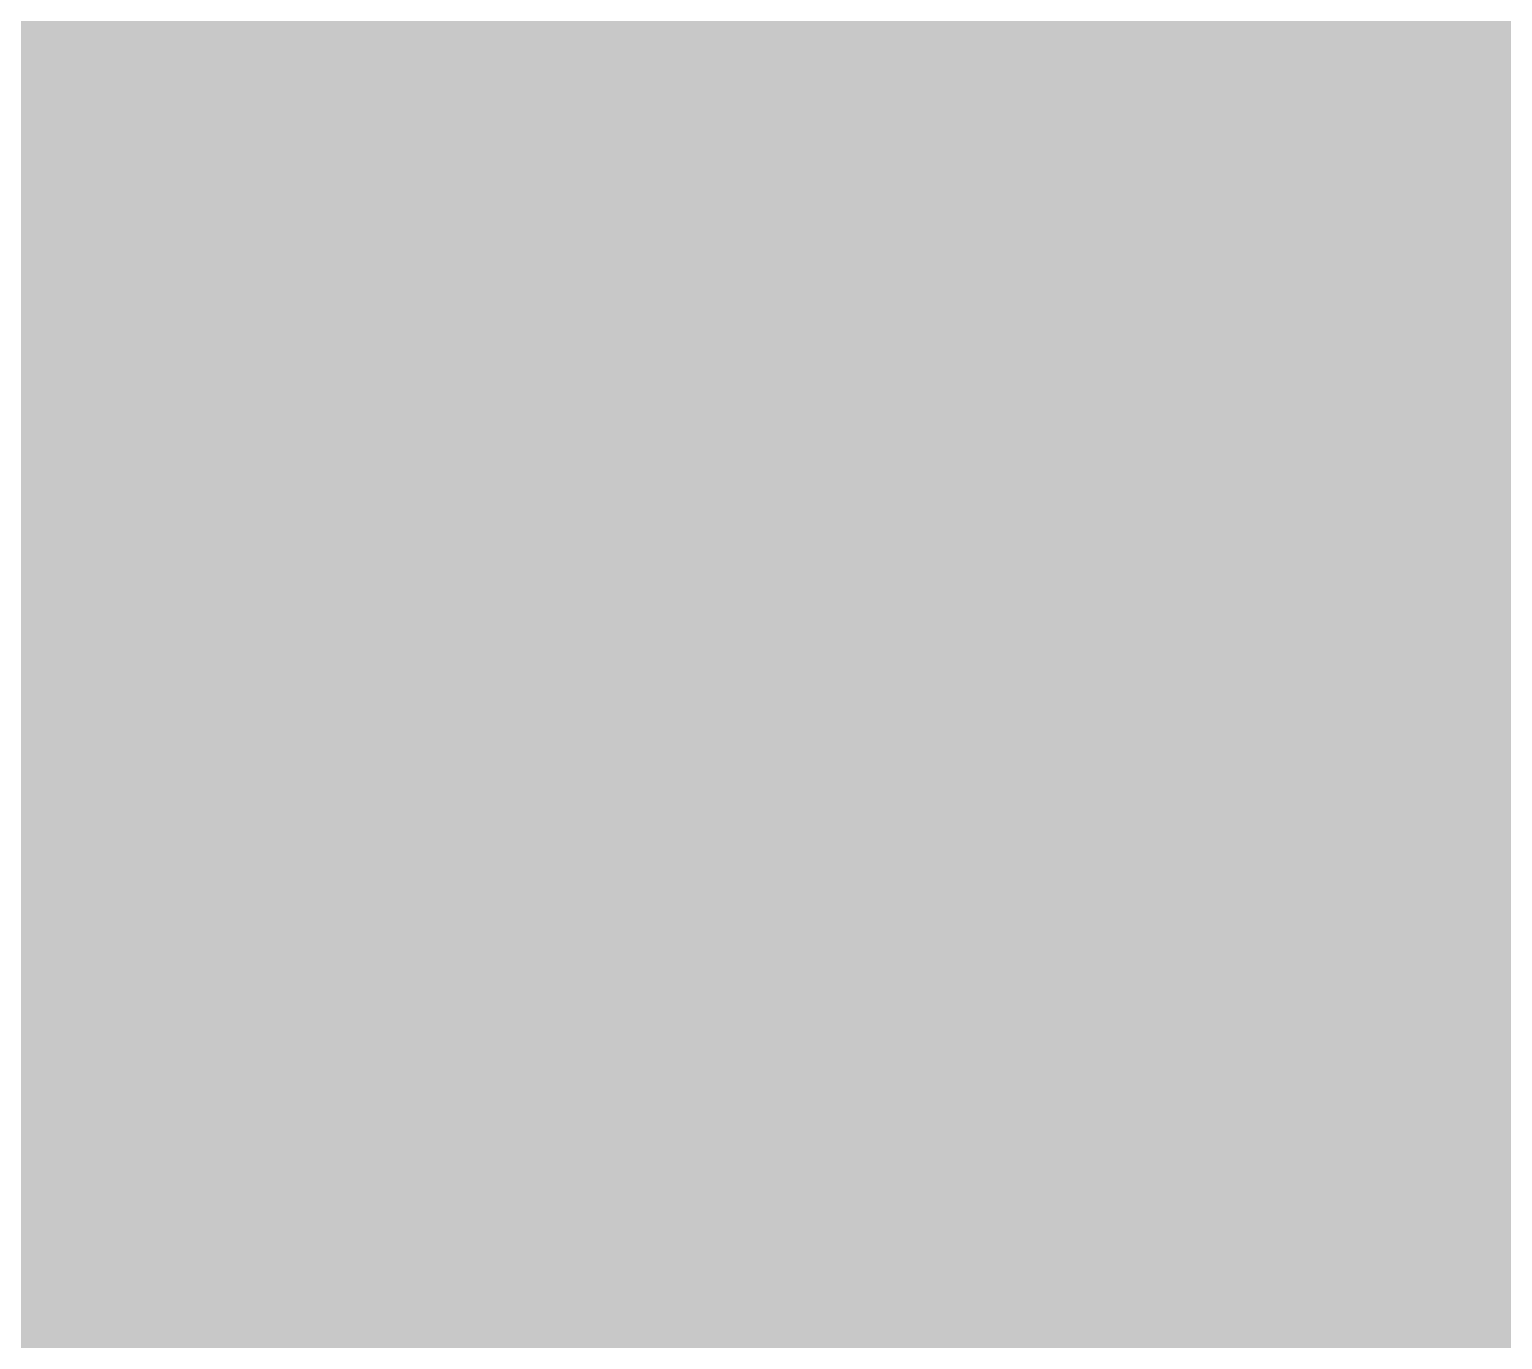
# Model space of a CAD drawing. Header units: millimetres. Extents: x 85 to 447, y 59 to 294.
# Drawn here: x 129.005 to 129.511, y 73.932 to 74.382 of the extents above; entities that cross this region are included whole.
import ezdxf

# ---------------------------------------------------------------- set-up
doc = ezdxf.new("R2010")
doc.units = ezdxf.units.MM
doc.layers.add('BG', color=7, linetype='Continuous')

msp = doc.modelspace()

# ---------------------------------------------------------------- hatches: boundary and pattern name
at = {"layer": 'BG', "true_color": 0x5e416d}
msp.add_hatch(color=197, dxfattribs=at).paths.add_polyline_path([(85.36801313927432, 58.73387358752076), (245.3679110071128, 58.73387358752076), (245.3679110071128, 278.7338645000641), (85.36801313927432, 278.7338645000641)])
at = {"layer": 'BG', "true_color": 0xfce102}
for points in [[(129.4823617924319, 74.37377919495619), (129.4754518645632, 74.37353429204256), (129.4685506643052, 74.37329281891367), (129.4616577323122, 74.37305379563131), (129.4547726092388, 74.3728162422573), (129.4478948357392, 74.37257917885341), (129.4410239524677, 74.37234162548145), (129.4341595000789, 74.37210260220321), (129.427301019227, 74.37186112908049), (129.4204480505664, 74.37161622617506), (129.4136001347516, 74.37136691354877), (129.4067568124368, 74.37111221126332), (129.3999176242765, 74.37085113938063), (129.393082110925, 74.37058271796245), (129.3862498130367, 74.37030596707054), (129.3794202712659, 74.3700199067667), (129.3725930262671, 74.36972355711276), (129.3657676186946, 74.3694159381705), (129.3589435892028, 74.3690960700017), (129.352120478446, 74.3687629726682), (129.3452978270787, 74.36841566623177), (129.3384751757552, 74.36805317075418), (129.3316520651299, 74.36767450629725), (129.324828035857, 74.36727869292278), (129.3180026285913, 74.36686475069256), (129.3147079524586, 74.36649858289738), (129.3114037221312, 74.36613218543872), (129.3080906725459, 74.36576569611978), (129.3047695386396, 74.36539925274377), (129.3014410553493, 74.36503299311381), (129.2981059576119, 74.3646670550332), (129.2947649803644, 74.36430157630502), (129.2914188585438, 74.36393669473252), (129.2880683270869, 74.36357254811884), (129.2847141209307, 74.36320927426722), (129.2813569750121, 74.3628470109808), (129.2779976242681, 74.3624858960628), (129.2746368036356, 74.36212606731634), (129.2712752480515, 74.3617676625447), (129.2679136924529, 74.36141081955103), (129.2645528717767, 74.36105567613846), (129.2611935209595, 74.36070237011023), (129.2578363749389, 74.36035103926955), (129.2544821686512, 74.36000182141956), (129.2511316370337, 74.35965485436344), (129.2477855150232, 74.3593102759044), (129.2444445375567, 74.35896822384568), (129.2411094395711, 74.35862883599034), (129.2377809560034, 74.35829225014166), (129.2380476316759, 74.35633962610085), (129.2383180433917, 74.35438862512123), (129.2385915174409, 74.35243903283765), (129.2388673801136, 74.35049063488503), (129.2391449577, 74.34854321689821), (129.2394235764902, 74.34659656451208), (129.2397025627746, 74.34465046336152), (129.2399812428431, 74.34270469908137), (129.2402589429859, 74.34075905730654), (129.2405349894933, 74.3388133236719), (129.2408087086552, 74.33686728381231), (129.2410794267621, 74.33492072336267), (129.2413464701039, 74.33297342795781), (129.2416091649709, 74.33102518323265), (129.2418668376531, 74.32907577482206), (129.2421188144409, 74.3271249883609), (129.2423644216242, 74.32517260948401), (129.2426029854934, 74.32321842382632), (129.2428338323384, 74.32126221702269), (129.2430562884497, 74.31930377470798), (129.2432696801172, 74.31734288251702), (129.243473333631, 74.31537932608481), (129.2436665752815, 74.31341289104614), (129.2438487313588, 74.31144336303588), (129.2436716586897, 74.3086481449851), (129.2434934222822, 74.3058539987517), (129.2433143283741, 74.3030608937149), (129.243134683203, 74.3002687992538), (129.2429547930067, 74.29747768474756), (129.2427749640229, 74.2946875195753), (129.2425955024893, 74.29189827311623), (129.2424167146437, 74.28910991474947), (129.2422389067237, 74.28632241385417), (129.2420623849671, 74.28353573980942), (129.2418874556116, 74.28074986199447), (129.2417144248949, 74.2779647497884), (129.2415435990547, 74.27518037257039), (129.2413752843288, 74.27239669971956), (129.2412097869548, 74.2696137006151), (129.2410474131705, 74.2668313446361), (129.2408884692137, 74.26404960116177), (129.2407332613219, 74.26126843957123), (129.240582095733, 74.2584878292436), (129.2404352786847, 74.25570773955809), (129.2402931164147, 74.25292813989381), (129.2401559151606, 74.25014899962991), (129.2400239811603, 74.24737028814555), (129.2398976206514, 74.24459197481985), (129.2500925154191, 74.24551132753378), (129.2603034873586, 74.24637511471535), (129.2705293421669, 74.24718619962232), (129.2807688855413, 74.24794744551234), (129.2910209231792, 74.24866171564315), (129.3012842607776, 74.24933187327241), (129.311557704034, 74.2499607816578), (129.3218400586454, 74.25055130405704), (129.3321301303091, 74.2511063037278), (129.3424267247225, 74.25162864392777), (129.3527286475827, 74.25212118791471), (129.3630347045869, 74.25258679894621), (129.3733437014324, 74.25302834028005), (129.3836544438165, 74.25344867517384), (129.3939657374364, 74.25385066688534), (129.4042763879893, 74.2542371786722), (129.4145852011725, 74.25461107379215), (129.4248909826832, 74.25497521550287), (129.4351925382187, 74.255332467062), (129.4454886734761, 74.25568569172731), (129.4557781941528, 74.25603775275646), (129.4660599059459, 74.25639151340714), (129.4763326145528, 74.25674983693702), (129.4865951256706, 74.25711558660385), (129.4863363301039, 74.26198760498522), (129.4860887425816, 74.26685821468148), (129.4858518118884, 74.27172747693984), (129.4856249868089, 74.27659545300745), (129.4854077161277, 74.28146220413144), (129.4851994486295, 74.28632779155905), (129.484999633099, 74.29119227653744), (129.4848077183206, 74.2960557203138), (129.4846231530792, 74.30091818413531), (129.4844453861593, 74.30577972924912), (129.4842738663455, 74.31064041690246), (129.4841080424224, 74.31550030834244), (129.4839473631748, 74.32035946481628), (129.4837912773872, 74.32521794757113), (129.4836392338442, 74.33007581785427), (129.4834906813306, 74.33493313691275), (129.4833450686309, 74.33978996599382), (129.4832018445297, 74.34464636634462), (129.4830604578117, 74.34950239921234), (129.4829203572616, 74.35435812584419), (129.4827809916639, 74.35921360748732), (129.4826418098033, 74.3640689053889), (129.4825022604644, 74.36892408079613)], [(129.6450650395022, 74.10312818719794), (129.645192053796, 74.10827311589526), (129.6453256214257, 74.11339898173081), (129.6454649461914, 74.11850730054445), (129.6456092318936, 74.123599588176), (129.6457576823326, 74.12867736046528), (129.6459095013086, 74.13374213325218), (129.6460638926219, 74.13879542237648), (129.646220060073, 74.14383874367806), (129.6463772074619, 74.14887361299677), (129.6465345385892, 74.15390154617238), (129.6466912572551, 74.15892405904478), (129.6468465672599, 74.16394266745381), (129.6469996724038, 74.1689588872393), (129.6471497764873, 74.1739742342411), (129.6472960833107, 74.17899022429899), (129.6474377966742, 74.18400837325288), (129.6475741203781, 74.18903019694255), (129.6477042582228, 74.1940572112079), (129.6478274140085, 74.19909093188872), (129.6479427915357, 74.20413287482488), (129.6480495946044, 74.2091845558562), (129.6481470270153, 74.21424749082252), (129.6482342925683, 74.21932319556366), (129.6483105950641, 74.22441318591949), (129.6384873771186, 74.224415760815), (129.6286505012961, 74.22442202580056), (129.6188010087822, 74.2244297913247), (129.6089399407627, 74.2244368678358), (129.5990683384232, 74.22444106578249), (129.5891872429498, 74.22444019561318), (129.5792976955278, 74.2244320677764), (129.5694007373431, 74.22441449272065), (129.5594974095814, 74.22438528089442), (129.5495887534284, 74.2243422427462), (129.5396758100699, 74.22428318872451), (129.5297596206915, 74.22420592927784), (129.5198412264791, 74.22410827485464), (129.5099216686183, 74.22398803590347), (129.5000019882949, 74.22384302287281), (129.4900832266945, 74.22367104621112), (129.480166425003, 74.22346991636695), (129.4702526244059, 74.22323744378876), (129.4603428660892, 74.22297143892507), (129.4504381912384, 74.22266971222435), (129.4405396410393, 74.22233007413512), (129.4306482566777, 74.22195033510587), (129.4207650793392, 74.2215283055851), (129.4108911502096, 74.2210617960213), (129.4110873834348, 74.21608315861313), (129.4112880262524, 74.21110415372665), (129.411493078677, 74.20612441388364), (129.4117025407233, 74.20114357160577), (129.4119164124059, 74.1961612594148), (129.4121346937393, 74.19117710983241), (129.4123573847381, 74.18619075538031), (129.412584485417, 74.18120182858027), (129.4128159957905, 74.17620996195399), (129.4130519158733, 74.17121478802314), (129.41329224568, 74.16621593930955), (129.4135369852251, 74.16121304833482), (129.4137861345233, 74.1562057476207), (129.4140396935891, 74.15119366968895), (129.4142976624372, 74.14617644706128), (129.4145600410822, 74.14115371225938), (129.4148268295385, 74.13612509780498), (129.4150980278212, 74.13109023621982), (129.4153736359443, 74.12604876002555), (129.4156536539228, 74.121000301744), (129.4159380817712, 74.1159444938968), (129.416226919504, 74.1108809690057), (129.4165201671359, 74.10580935959241), (129.4168178246815, 74.10072929817869), (129.42621848332, 74.10085202525863), (129.4356345149546, 74.10097322118285), (129.4450651233704, 74.10109282470538), (129.454509512352, 74.10121077458015), (129.4639668856845, 74.10132700956117), (129.4734364471526, 74.10144146840247), (129.4829174005412, 74.10155408985801), (129.4924089496351, 74.10166481268178), (129.5019102982192, 74.10177357562776), (129.5114206500784, 74.10188031744997), (129.5209392089974, 74.10198497690237), (129.5304651787612, 74.10208749273897), (129.5399977631545, 74.10218780371378), (129.5495361659623, 74.10228584858072), (129.5590795909695, 74.10238156609384), (129.5686272419606, 74.1024748950071), (129.578178322721, 74.10256577407456), (129.5877320370351, 74.10265414205014), (129.5972875886879, 74.10273993768782), (129.6068441814642, 74.10282309974166), (129.616401019149, 74.10290356696558), (129.625957305527, 74.10298127811362), (129.6355122443831, 74.10305617193974)], [(129.2204785526858, 74.08783519301663), (129.2270268573729, 74.08846350184825), (129.233583185362, 74.08907885712108), (129.2401467404488, 74.08968190191996), (129.2467167264292, 74.09027327932982), (129.2532923470989, 74.09085363243547), (129.2598728062537, 74.09142360432185), (129.2664573076895, 74.09198383807383), (129.273045055202, 74.09253497677628), (129.279635252587, 74.0930776635141), (129.2862271036404, 74.09361254137214), (129.2928198121579, 74.09414025343531), (129.2994125819355, 74.09466144278849), (129.3060046167687, 74.09517675251652), (129.3125951204536, 74.09568682570433), (129.3191832967858, 74.09619230543679), (129.3257683495611, 74.09669383479878), (129.3323494825755, 74.09719205687519), (129.3389258996246, 74.09768761475087), (129.3454968045043, 74.09818115151073), (129.3520614010103, 74.09867331023963), (129.3586188929386, 74.09916473402247), (129.3651684840848, 74.09965606594413), (129.3717093782448, 74.10014794908948), (129.3782407792144, 74.10064102654341), (129.3781849223994, 74.10563573127776), (129.3781231860233, 74.11062725119761), (129.3780555700786, 74.1156153413202), (129.3779820745581, 74.1205997566627), (129.3779026994544, 74.12558025224234), (129.3778174447603, 74.13055658307633), (129.3777263104684, 74.1355285041819), (129.3776292965716, 74.14049577057628), (129.3775264030623, 74.14545813727666), (129.3774176299335, 74.1504153593003), (129.3773029771777, 74.15536719166435), (129.3771824447877, 74.16031338938608), (129.377056032756, 74.16525370748272), (129.3769237410756, 74.17018790097141), (129.376785569739, 74.17511572486947), (129.376641518739, 74.18003693419405), (129.3764915880682, 74.18495128396235), (129.3763357777192, 74.18985852919162), (129.3761740876852, 74.19475842489909), (129.3760065179583, 74.19965072610198), (129.3758330685315, 74.2045351878175), (129.3756537393975, 74.20941156506285), (129.3754685305489, 74.21427961285522), (129.3752774419784, 74.21913908621187), (129.3694049831702, 74.21878487866155), (129.3635351273138, 74.21842797631929), (129.357667905034, 74.2180686241702), (129.3518033469558, 74.21770706719937), (129.3459414837042, 74.2173435503918), (129.3400823459042, 74.2169783187326), (129.3342259641806, 74.21661161720681), (129.3283723691585, 74.21624369079952), (129.3225215914629, 74.21587478449577), (129.3166736617186, 74.21550514328064), (129.3108286105506, 74.21513501213917), (129.3049864685839, 74.21476463605644), (129.2991472664435, 74.21439426001754), (129.2933110347542, 74.2140241290075), (129.2874778041412, 74.21365448801141), (129.2816476052293, 74.2132855820143), (129.2758204686434, 74.21291765600125), (129.2699964250086, 74.21255095495734), (129.2641755049497, 74.21218572386762), (129.2583577390919, 74.21182220771715), (129.25254315806, 74.21146065149101), (129.2467317924789, 74.21110130017426), (129.2409236729736, 74.21074439875197), (129.2351188301692, 74.21039019220916), (129.2345150402741, 74.20530521645189), (129.2339037477132, 74.20021904630615), (129.2332859018025, 74.19513158990945), (129.2326624518581, 74.19004275539919), (129.2320343471961, 74.18495245091285), (129.2314025371327, 74.17986058458784), (129.2307679709838, 74.17476706456165), (129.2301315980656, 74.16967179897166), (129.2294943676942, 74.1645746959554), (129.2288572291857, 74.15947566365026), (129.2282211318562, 74.15437461019368), (129.2275870250218, 74.14927144372312), (129.2269558579986, 74.14416607237607), (129.2263285801027, 74.1390584042899), (129.2257061406502, 74.13394834760209), (129.2250894889571, 74.1288358104501), (129.2244795743396, 74.12372070097133), (129.2238773461138, 74.1186029273033), (129.2232837535957, 74.11348239758341), (129.2226997461016, 74.10835901994909), (129.2221262729475, 74.10323270253781), (129.2215642834494, 74.098103353487), (129.2210147269235, 74.09297088093412)], [(129.4844891388946, 74.06921229872954), (129.4732517579501, 74.06896343013187), (129.4620206242033, 74.06867582335146), (129.4507961051225, 74.06835006022622), (129.4395785681764, 74.06798672259406), (129.4283683808332, 74.06758639229295), (129.4171659105616, 74.06714965116079), (129.40597152483, 74.06667708103552), (129.3947855911068, 74.06616926375509), (129.3836084768605, 74.06562678115738), (129.3724405495596, 74.06505021508036), (129.3612821766726, 74.06444014736194), (129.3501337256679, 74.0637971598401), (129.3389955640141, 74.06312183435271), (129.3278680591795, 74.06241475273772), (129.3167515786326, 74.0616764968331), (129.3056464898419, 74.06090764847671), (129.2945531602759, 74.06010878950651), (129.2834719574031, 74.0592805017605), (129.2724032486919, 74.05842336707649), (129.2613474016107, 74.05753796729248), (129.2503047836282, 74.0566248842464), (129.2392757622127, 74.0556846997762), (129.2282607048327, 74.05471799571974), (129.2172599789566, 74.05372535391498), (129.2165942060942, 74.04920894099443), (129.2159370997651, 74.04469914261406), (129.2152881393709, 74.04019522382777), (129.2146468043135, 74.03569644968948), (129.2140125739946, 74.03120208525316), (129.2133849278158, 74.02671139557272), (129.2127633451789, 74.0222236457021), (129.2121473054856, 74.01773810069525), (129.2115362881375, 74.01325402560606), (129.2109297725366, 74.00877068548851), (129.2103272380844, 74.0042873453965), (129.2097281641827, 73.99980327038402), (129.2091320302332, 73.9953177255049), (129.2085383156376, 73.99082997581317), (129.2079464997976, 73.98633928636272), (129.2073560621149, 73.98184492220749), (129.2067664819914, 73.97734614840141), (129.2061772388285, 73.97284222999842), (129.2055878120283, 73.96833243205245), (129.2049976809922, 73.96381601961743), (129.2044063251221, 73.9592922577473), (129.2038132238196, 73.95476041149598), (129.2032178564865, 73.95021974591742), (129.2026197025246, 73.94566952606554), (129.214583028048, 73.94652990628009), (129.2265455880226, 73.94735718302519), (129.2385069843498, 73.9481531630552), (129.2504668189312, 73.94891965312436), (129.2624246936681, 73.94965845998719), (129.274380210462, 73.95037139039792), (129.2863329712143, 73.95106025111096), (129.2982825778264, 73.9517268488807), (129.3102286321998, 73.95237299046138), (129.322170736236, 73.95300048260745), (129.3341084918363, 73.95361113207325), (129.3460415009022, 73.95420674561312), (129.3579693653352, 73.9547891299814), (129.3698916870366, 73.95536009193246), (129.3818080679079, 73.95592143822068), (129.3937181098506, 73.95647497560037), (129.4056214147661, 73.95702251082594), (129.4175175845558, 73.95756585065169), (129.4294062211211, 73.95810680183197), (129.4412869263636, 73.95864717112119), (129.4531593021846, 73.95918876527365), (129.4650229504856, 73.95973339104371), (129.476877473168, 73.96028285518577), (129.4887224721333, 73.96083896445415), (129.4884622679051, 73.96543005970877), (129.4882106993829, 73.97001357574229), (129.4879675828283, 73.97458965035764), (129.4877327345029, 73.97915842135784), (129.4875059706682, 73.98372002654581), (129.4872871075857, 73.98827460372453), (129.487075961517, 73.99282229069695), (129.4868723487237, 73.99736322526601), (129.4866760854672, 74.00189754523466), (129.4864869880091, 74.00642538840592), (129.486304872611, 74.01094689258268), (129.4861295555344, 74.01546219556795), (129.4859608530409, 74.01997143516465), (129.4857985813919, 74.02447474917572), (129.4856425568491, 74.0289722754042), (129.4854925956739, 74.03346415165298), (129.485348514128, 74.03795051572503), (129.4852101284729, 74.04243150542332), (129.48507725497, 74.04690725855077), (129.4849497098811, 74.0513779129104), (129.4848273094675, 74.05584360630512), (129.4847098699908, 74.0603044765379), (129.4845972077127, 74.06476066141173)], [(129.1650039026207, 73.94393032478473), (129.1656049671866, 73.94878606164725), (129.1662089409438, 73.95364265601957), (129.1668161607458, 73.95849949543535), (129.1674269634461, 73.96335596742827), (129.1680416858983, 73.96821145953206), (129.168660664956, 73.97306535928041), (129.1692842374727, 73.97791705420696), (129.169912740302, 73.98276593184542), (129.1705465102973, 73.9876113797295), (129.1711858843123, 73.99245278539287), (129.1718311992005, 73.99728953636922), (129.1724827918155, 74.00212102019222), (129.1731409990108, 74.00694662439561), (129.17380615764, 74.01176573651304), (129.1744786045565, 74.0165777440782), (129.1751586766141, 74.02138203462476), (129.1758467106661, 74.02617799568648), (129.1765430435662, 74.03096501479698), (129.177248012168, 74.03574247948995), (129.1779619533248, 74.04050977729912), (129.1786852038904, 74.04526629575815), (129.1794181007183, 74.05001142240073), (129.180160980662, 74.05474454476055), (129.1809141805751, 74.05946505037132), (129.0783264020151, 74.05946505037132), (129.0773279217909, 74.05926136804905), (129.0763438650099, 74.05903797984723), (129.0753750584935, 74.05879428861178), (129.074422329063, 74.05852969718869), (129.0734865035401, 74.0582436084238), (129.0725684087458, 74.0579354251631), (129.0716688715017, 74.05760455025255), (129.0707887186292, 74.05725038653804), (129.0699287769497, 74.05687233686558), (129.0690898732845, 74.05646980408106), (129.0682728344551, 74.05604219103043), (129.067478487283, 74.05558890055964), (129.0667076585893, 74.05510933551459), (129.0659611751956, 74.05460289874127), (129.0652398639233, 74.05406899308562), (129.0645445515937, 74.05350702139353), (129.0638760650283, 74.05291638651097), (129.0632352310485, 74.05229649128385), (129.0626228764756, 74.05164673855819), (129.062039828131, 74.05096653117985), (129.0614869128363, 74.0502552719948), (129.0609649574125, 74.04951236384898), (129.0604747886815, 74.04873720958831), (129.0600172334644, 74.04792921205873), (129.0605344109461, 74.04333216896458), (129.0610627046512, 74.03872244785293), (129.0616018389699, 74.03410059994364), (129.0621515382929, 74.02946717645654), (129.0627115270104, 74.02482272861138), (129.063281529513, 74.02016780762806), (129.0638612701911, 74.01550296472634), (129.0644504734351, 74.01082875112606), (129.0650488636354, 74.00614571804707), (129.0656561651825, 74.00145441670911), (129.0662721024668, 73.99675539833204), (129.0668963998788, 73.9920492141357), (129.0675287818088, 73.98733641533985), (129.0681689726473, 73.9826175531644), (129.0688166967848, 73.97789317882906), (129.0694716786116, 73.97316384355372), (129.0701336425183, 73.96843009855817), (129.0708023128952, 73.9636924950622), (129.0714774141328, 73.95895158428571), (129.0721586706215, 73.9542079174484), (129.0728458067517, 73.94946204577022), (129.0735385469139, 73.94471452047088), (129.0742366154986, 73.93996589277023), (129.074939736896, 73.93521671388811), (129.0787054405043, 73.93554978822246), (129.0824706847715, 73.93588737946631), (129.0862353778287, 73.93622922732315), (129.089999427807, 73.93657507149645), (129.0937627428373, 73.93692465168974), (129.0975252310508, 73.93727770760641), (129.1012868005786, 73.93763397895002), (129.1050473595516, 73.93799320542401), (129.1088068161009, 73.9383551267319), (129.1125650783577, 73.93871948257717), (129.1163220544529, 73.93908601266327), (129.1200776525177, 73.93945445669371), (129.1238317806829, 73.93982455437195), (129.1275843470798, 73.94019604540152), (129.1313352598394, 73.94056866948584), (129.1350844270927, 73.94094216632844), (129.1388317569709, 73.9413162756328), (129.1425771576048, 73.94169073710236), (129.1463205371257, 73.94206529044065), (129.1500618036645, 73.94243967535114), (129.1538008653524, 73.94281363153732), (129.1575376303203, 73.94318689870266), (129.1612720066994, 73.94355921655063)]]:
    msp.add_hatch(color=2, dxfattribs=at).paths.add_polyline_path(points)

doc.saveas('drawing.dxf')
